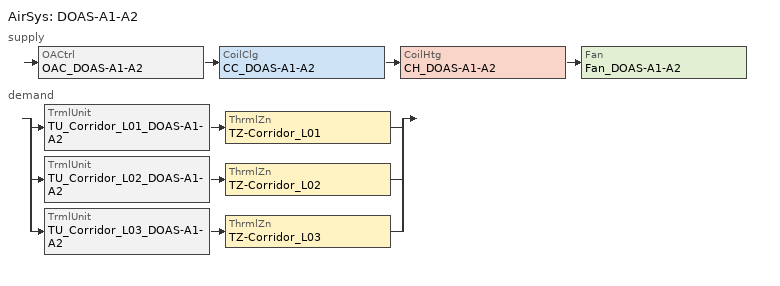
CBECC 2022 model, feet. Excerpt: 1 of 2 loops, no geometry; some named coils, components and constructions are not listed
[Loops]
AirSys 'DOAS-A1-A2'
 supply: OACtrl 'OAC_DOAS-A1-A2' > CoilClg 'CC_DOAS-A1-A2' > CoilHtg 'CH_DOAS-A1-A2' > Fan 'Fan_DOAS-A1-A2'
 demand: split
  | TrmlUnit 'TU_Corridor_L01_DOAS-A1-A2' > ThrmlZn 'TZ-Corridor_L01'
  | TrmlUnit 'TU_Corridor_L02_DOAS-A1-A2' > ThrmlZn 'TZ-Corridor_L02'
  | TrmlUnit 'TU_Corridor_L03_DOAS-A1-A2' > ThrmlZn 'TZ-Corridor_L03'
[ResIntFlr] IsPartySurface=1
Name | Area | FloorZ | Construction | Outside
IntFloor : Parking lot_L02 10-2 | 305.7 | 24 | Interior Floor Cons | Pet Spa_L01
IntFloor : Pool_L02 | 500.142 | 24 | Interior Concrete Floor | Package_L01
IntFloor : Pool_L02 2 | 1252.69 | 24 | Interior Concrete Floor | Parking Lot_L01
IntFloor : Pool_L02 3 | 4.56413 | 24 | Interior Concrete Floor | Parking Lot_L01
IntFloor : Pool Equipment_L02 | 502.095 | 24 | Interior Concrete Floor | Package_L01
IntFloor : Pool Equipment_L02 2 | 66.4953 | 24 | Interior Concrete Floor | Parking Lot_L01
IntFloor : Stair 1_L02 | 318.173 | 24 | Interior Floor Cons | Stair 1_L01
IntFloor : Stair 2_L02 | 247.816 | 24 | Interior Floor Cons | Stair 2_L01
IntFloor : Stair 3_L02 | 238.128 | 24 | Interior Floor Cons | Stair 3_L01
IntFloor : Stair 4_L02 | 273.328 | 24 | Interior Floor Cons | Stair 4_L01
IntFloor : Storage_L02 | 125.684 | 24 | Interior Concrete Floor | Janitor_L01
IntFloor : Storage_L02 2 | 0.060239 | 24 | Interior Concrete Floor | Parking Lot_L01
IntFloor : Storage_L02 3 | 94.5657 | 24 | Interior Concrete Floor | Parking Lot_L01
IntFloor : Tenant Storage 1_L02 | 34.9235 | 24 | Interior Concrete Floor | Bike 1_L01
IntFloor : Tenant Storage 1_L02 2 | 20.1351 | 24 | Interior Concrete Floor | Leasing Office_L01
IntFloor : Tenant Storage 1_L02 3 | 430.379 | 24 | Interior Concrete Floor | Parking Lot_L01
IntFloor : Tenant Storage 2_L02 | 281.407 | 24 | Interior Concrete Floor | Parking Lot_L01
IntFloor : Tenant Storage 3_L02 | 104.499 | 24 | Interior Concrete Floor | Corridor_L01
IntFloor : Tenant Storage 3_L02 2 | 196.78 | 24 | Interior Concrete Floor | Passageway 1_L01
IntFloor : Tenant Storage 3_L02 3 | 157.176 | 24 | Interior Concrete Floor | Solar Tank_L01
IntFloor : Tenant Storage 3_L02 4 | 208.462 | 24 | Interior Concrete Floor | Storage_L01
IntFloor : Tenant Storage 3_L02 5 | 93.0463 | 24 | Interior Concrete Floor | Trash Closet_L01
IntFloor : Tenant Storage 3_L02 6 | 81.4519 | 24 | Interior Concrete Floor | Trash Vestibule 3_L01
IntFloor : Tenant Storage 3_L02 7 | 295.186 | 24 | Interior Concrete Floor | Parking Lot_L01
IntFloor : Tenant Storage 4_L02 | 263.144 | 24 | Interior Concrete Floor | Parking Lot_L01
IntFloor : Tenant Storage 5_L02 | 0.178432 | 24 | Interior Floor Cons | Corridor_L01
IntFloor : Tenant Storage 5_L02 2 | 133.283 | 24 | Interior Concrete Floor | Bike 2_L01
IntFloor : Tenant Storage 5_L02 3 | 40.4463 | 24 | Interior Concrete Floor | Elevator Lobby 1&2_L01
IntFloor : Tenant Storage 5_L02 4 | 97.793 | 24 | Interior Concrete Floor | Parking Lot_L01
IntFloor : Tenant Storage 5_L02 5 | 61.8432 | 24 | Interior Concrete Floor | Parking Lot_L01
IntFloor : Trash Vestibule 1_L02 | 52.3799 | 24 | Interior Concrete Floor | Mpoe_L01
IntFloor : Trash Vestibule 1_L02 2 | 1.98179 | 24 | Interior Concrete Floor | Restroom_L01
IntFloor : Trash Vestibule 1_L02 3 | 10.6473 | 24 | Interior Concrete Floor | Leasing Office_L01
IntFloor : Trash Vestibule 1_L02 4 | 141.658 | 24 | Interior Concrete Floor | Parking Lot_L01
IntFloor : Trash Vestibule 1_L02 5 | 3.25716 | 24 | Interior Concrete Floor | Parking Lot_L01
IntFloor : Trash Vestibule 1_L02 6 | 0.073091 | 24 | Interior Concrete Floor | Parking Lot_L01
IntFloor : Trash Vestibule 2_L02 | 137.051 | 24 | Interior Floor Cons | Trash Vestibule 2_L01
IntFloor : Maintenace_L02 | 134.098 | 24 | Interior Floor Cons | Parking Lot_L01
IntFloor : Maintenace_L02 2 | 310.145 | 24 | Interior Floor Cons | Parking Lot_L01
IntFloor : A1.0_L03 | 788.997 | 36 | Interior Floor Cons | Parking lot_L02
IntFloor : A1.0_L03 2 | 341.947 | 36 | Interior Floor Cons | Parking lot_L02
IntFloor : A1.0_L03 3 | 184.076 | 36 | Interior Floor Cons | Tenant Storage 1_L02
IntFloor : A1.0_L03 4 | 251.293 | 36 | Interior Floor Cons | Tenant Storage 4_L02
IntFloor : A1.0_L03 5 | 455.892 | 36 | Interior Floor Cons | A18.0 MTL_L02
IntFloor : A1.0_L03 6 | 246.179 | 36 | Interior Floor Cons | Parking lot_L02
IntFloor : A1.0_L03 7 | 80.6133 | 36 | Interior Floor Cons | Tenant Storage 3_L02
IntFloor : A1.0_L03 8 | 763 | 36 | Interior Floor Cons | A1.0 MTL_L02
IntFloor : A1.0_L03 9 | 800.271 | 36 | Interior Floor Cons | A1.1 MTL_L02
IntFloor : A1.1_L03 | 790.368 | 36 | Interior Floor Cons | A1.0 MTL_L02
IntFloor : A1.1_L03 2 | 2.90861 | 36 | Interior Floor Cons | S1.0 MTL_L02
IntFloor : A1.2_L03 | 833.161 | 36 | Interior Floor Cons | Parking lot_L02
IntFloor : A1.2_L03 2 | 612.431 | 36 | Interior Floor Cons | Parking lot_L02
IntFloor : A1.2_L03 3 | 183.927 | 36 | Interior Floor Cons | Tenant Storage 1_L02
IntFloor : A1.2_L03 4 | 792.45 | 36 | Interior Floor Cons | A1.2 MTL_L02
IntFloor : A1.3_L03 | 797.797 | 36 | Interior Floor Cons | Parking lot_L02
IntFloor : A2.0_L03 | 858.175 | 36 | Interior Floor Cons | A2.0 MTL_L02
IntFloor : A2.0_L03 2 | 273.038 | 36 | Interior Floor Cons | Parking lot_L02
IntFloor : A2.0_L03 3 | 533.496 | 36 | Interior Floor Cons | Parking lot_L02
IntFloor : A2.1_L03 | 871.117 | 36 | Interior Floor Cons | A2.0 MTL_L02
IntFloor : A2.2_L03 | 3.1876 | 36 | Interior Floor Cons | A1.0 MTL_L02
IntFloor : A2.2_L03 2 | 862.123 | 36 | Interior Floor Cons | A2.0 MTL_L02
IntFloor : A3.0_L03 | 672.655 | 36 | Interior Floor Cons | A3.0 MTL_L02
IntFloor : A3.0_L03 2 | 477.342 | 36 | Interior Floor Cons | Maintenace_L02
IntFloor : A3.0_L03 3 | 221.839 | 36 | Interior Floor Cons | Parking lot_L02
IntFloor : A3.0_L03 4 | 688.946 | 36 | Interior Floor Cons | Parking lot_L02
IntFloor : A3.0_L03 5 | 273.895 | 36 | Interior Floor Cons | Parking lot_L02
IntFloor : A3.0_L03 6 | 397.9 | 36 | Interior Floor Cons | Parking lot_L02
IntFloor : A3.0_L03 7 | 274.332 | 36 | Interior Floor Cons | Parking lot_L02
IntFloor : A3.0_L03 8 | 403.337 | 36 | Interior Floor Cons | Parking lot_L02
IntFloor : A3.1_L03 | 725.441 | 36 | Interior Floor Cons | Parking lot_L02
IntFloor : A3.2_L03 | 11.5223 | 36 | Interior Floor Cons | IDF/ELEC_L02
IntFloor : A3.2_L03 2 | 814.573 | 36 | Interior Floor Cons | Parking lot_L02
IntFloor : A3.3_L03 | 562.464 | 36 | Interior Floor Cons | Parking lot_L02
IntFloor : A3.3_L03 2 | 111.858 | 36 | Interior Floor Cons | Tenant Storage 1_L02
IntFloor : A3.3_L03 3 | 673.606 | 36 | Interior Floor Cons | Parking lot_L02
IntFloor : A3.3_L03 4 | 0.159241 | 36 | Interior Floor Cons | IDF 3_L02
IntFloor : A3.3_L03 5 | 685.892 | 36 | Interior Floor Cons | Parking lot_L02
IntFloor : A3.3_L03 6 | 673.826 | 36 | Interior Floor Cons | A3.0 MTL_L02
IntFloor : A3.3_L03 7 | 469.401 | 36 | Interior Floor Cons | Parking lot_L02
IntFloor : A3.3_L03 8 | 207.387 | 36 | Interior Floor Cons | Parking lot_L02
IntFloor : A3.3_L03 9 | 18.5169 | 36 | Interior Floor Cons | IDF 1_L02
IntFloor : A3.3_L03 10 | 438.535 | 36 | Interior Floor Cons | Parking lot_L02
IntFloor : A3.3_L03 11 | 220.31 | 36 | Interior Floor Cons | Storage_L02
IntFloor : A4.0_L03 | 6.05728 | 36 | Interior Floor Cons | Lobby Stair 3_L02
IntFloor : A4.0_L03 2 | 784.462 | 36 | Interior Floor Cons | Parking lot_L02
IntFloor : A5.0_L03 | 0.015564 | 36 | Interior Floor Cons | Lobby Stair 3_L02
IntFloor : A5.0_L03 2 | 896.214 | 36 | Interior Floor Cons | Parking lot_L02
IntFloor : A5.0_L03 3 | 12.7755 | 36 | Interior Floor Cons | Stair 3_L02
IntFloor : B1.1_L03 | 1186.38 | 36 | Interior Floor Cons | Parking lot_L02
IntFloor : B1.1_L03 2 | 1207.38 | 36 | Interior Floor Cons | Parking lot_L02
IntFloor : B1.1_L03 3 | 1297.94 | 36 | Interior Floor Cons | B1.1 MTL_L02
IntFloor : B1.1_L03 4 | 1182.78 | 36 | Interior Floor Cons | Parking lot_L02
IntFloor : B1.1_L03 5 | 1300.45 | 36 | Interior Floor Cons | B1.1 MTL_L02
IntFloor : B1.2_L03 | 1194.85 | 36 | Interior Floor Cons | Parking lot_L02
IntFloor : B2.2_L03 | 1161.8 | 36 | Interior Floor Cons | Parking lot_L02
IntFloor : B2.2_L03 2 | 1167.5 | 36 | Interior Floor Cons | Parking lot_L02
IntFloor : B2.2_L03 3 | 909.299 | 36 | Interior Floor Cons | Parking lot_L02
IntFloor : B2.2_L03 4 | 254.888 | 36 | Interior Floor Cons | Parking lot_L02
IntFloor : B2.3_L03 | 5.1478 | 36 | Interior Floor Cons | A2.0 MTL_L02
IntFloor : B2.3_L03 2 | 1215.66 | 36 | Interior Floor Cons | B2.0 MTL_L02
IntFloor : B2.3_L03 3 | 1211.21 | 36 | Interior Floor Cons | Parking lot_L02
IntFloor : B3.0_L03 | 1194.65 | 36 | Interior Floor Cons | B3.0 MTL_L02
IntFloor : B3.0_L03 2 | 1178.11 | 36 | Interior Floor Cons | B3.0 MTL_L02
IntFloor : B4.0_L03 | 1277.64 | 36 | Interior Floor Cons | B4.0 MTL_L02
IntFloor : B5.0_L03 | 1049.03 | 36 | Interior Floor Cons | Parking lot_L02
IntFloor : B7.0_L03 | 1176.5 | 36 | Interior Floor Cons | B7.0 MTL_L02
IntFloor : S1.0_L03 | 579.579 | 36 | Interior Floor Cons | Parking lot_L02
IntFloor : S1.0_L03 2 | 577.491 | 36 | Interior Floor Cons | S1.0 MTL_L02
IntFloor : S1.0_L03 3 | 560.334 | 36 | Interior Floor Cons | Parking lot_L02
IntFloor : S1.0_L03 4 | 583.607 | 36 | Interior Floor Cons | Parking lot_L02
IntFloor : S1.0_L03 5 | 589.545 | 36 | Interior Floor Cons | S1.0 MTL_L02
IntFloor : S1.1_L03 | 547.743 | 36 | Interior Floor Cons | S1.1 MTL_L02
IntFloor : S1.2_L03 | 571.092 | 36 | Interior Floor Cons | S1.0 MTL_L02
IntFloor : S1.3_L03 | 609.53 | 36 | Interior Floor Cons | S1.0 MTL_L02
IntFloor : S1.3_L03 2 | 145.55 | 36 | Interior Floor Cons | Parking lot_L02
IntFloor : S1.3_L03 3 | 435.912 | 36 | Interior Floor Cons | Parking lot_L02
IntFloor : S1.4_L03 | 154.658 | 36 | Interior Floor Cons | Parking lot_L02
IntFloor : S1.4_L03 2 | 462.54 | 36 | Interior Floor Cons | Parking lot_L02
IntFloor : S1.4_L03 3 | 470.88 | 36 | Interior Floor Cons | Parking lot_L02
IntFloor : S1.4_L03 4 | 115.015 | 36 | Interior Floor Cons | Parking lot_L02
IntFloor : S1.4_L03 5 | 567.929 | 36 | Interior Floor Cons | Parking lot_L02
IntFloor : S2.0_L03 | 661.042 | 36 | Interior Floor Cons | A2.0 MTL_L02
IntFloor : Clubroom_L03 | 66.2357 | 36 | Interior Floor Cons | A1.0 MTL_L02
IntFloor : Clubroom_L03 2 | 44.9429 | 36 | Interior Floor Cons | A2.0 MTL_L02
IntFloor : Clubroom_L03 3 | 246.391 | 36 | Interior Floor Cons | Corridor_L02
IntFloor : Clubroom_L03 4 | 299.658 | 36 | Interior Floor Cons | Elevator Lobby 3_L02
IntFloor : Clubroom_L03 5 | 1432.98 | 36 | Interior Floor Cons | Parking lot_L02
IntFloor : Clubroom_L03 6 | 59.991 | 36 | Interior Floor Cons | Stair 2_L02
IntFloor : Elevator 1&2_L03 | 165.27 | 36 | Interior Floor Cons | Elevator 1&2_L02
IntFloor : Elevator 3_L03 | 89.8213 | 36 | Interior Floor Cons | Elevator 3_L02
IntFloor : Elevator 4_L03 | 85.0941 | 36 | Interior Floor Cons | Elevator 4_L02
IntFloor : Fitness_L03 | 1971.92 | 36 | Interior Floor Cons | Parking lot_L02
IntFloor : Lobby 1&2_L03 | 258.232 | 36 | Interior Floor Cons | Lobby 1&2_L02
IntFloor : Men Restroom_L03 | 24.8198 | 36 | Interior Floor Cons | Corridor_L02
IntFloor : Men Restroom_L03 2 | 97.8606 | 36 | Interior Floor Cons | Parking lot_L02
IntFloor : Men Restroom_L03 3 | 229.208 | 36 | Interior Floor Cons | Parking lot_L02
IntFloor : Men Restroom_L03 4 | 75.5366 | 36 | Interior Floor Cons | Trash Vestibule 1_L02
IntFloor : Meter Room 1_L03 | 24.8194 | 36 | Interior Floor Cons | IDF/ELEC_L02
IntFloor : Meter Room 1_L03 2 | 121.149 | 36 | Interior Floor Cons | Parking lot_L02
[ResOtherZn] IAQOption=Individual IAQ Fans
Name | Type | SpcFunc | VentSpcFunc | ozDHWSys | Area | CeilingHeight | FloorHeight | Bottom | IAQFanRef | ozHVACSystem | IAQFanCnt
Pool_L02 | Unconditioned | Unoccupied-Include in Gross Floor Area | NA | SHW System | 1757.4 | 12 | 12 | 24
Pool Equipment_L02 | Unconditioned | Electrical, Mechanical, Telephone Rooms | General - Unoccupied | SHW System | 568.59 | 12 | 12 | 24
Stair 1_L02 | Unconditioned | Stairwell | General - Unoccupied | SHW System | 318.173 | 12 | 12 | 24
Stair 2_L02 | Unconditioned | Stairwell | General - Unoccupied | SHW System | 247.816 | 12 | 12 | 24
Stair 3_L02 | Unconditioned | Stairwell | General - Unoccupied | SHW System | 238.128 | 12 | 12 | 24
Stair 4_L02 | Unconditioned | Stairwell | General - Unoccupied | SHW System | 273.328 | 12 | 12 | 24
Storage_L02 | Unconditioned | Storage | General - Unoccupied | SHW System | 220.31 | 12 | 12 | 24
Tenant Storage 1_L02 | Unconditioned | Storage | General - Unoccupied | SHW System | 485.437 | 12 | 12 | 24
Tenant Storage 2_L02 | Unconditioned | Storage | General - Unoccupied | SHW System | 281.407 | 12 | 12 | 24
Tenant Storage 3_L02 | Unconditioned | Storage | General - Unoccupied | SHW System | 1136.6 | 12 | 12 | 24
Tenant Storage 4_L02 | Unconditioned | Storage | General - Unoccupied | SHW System | 263.144 | 12 | 12 | 24
Tenant Storage 5_L02 | Unconditioned | Storage | General - Unoccupied | SHW System | 333.544 | 12 | 12 | 24
Trash Vestibule 1_L02 | Unconditioned | Unoccupied-Include in Gross Floor Area | NA | SHW System | 209.997 | 12 | 12 | 24 | ( TRE-A-1_75 CFM_Trash, TRS-A-1_75 CFM_Trash )
Trash Vestibule 2_L02 | Unconditioned | Unoccupied-Include in Gross Floor Area | NA | SHW System | 137.051 | 12 | 12 | 24 | ( TRE-A-2_100 CFM_Trash, TRS-A-2_100 CFM_Trash )
Maintenace_L02 |  | Electrical, Mechanical, Telephone Rooms | Misc - All others | ResidentialDHWSystem 1 | 444.243 | 12 | 12 | 24 | ( SF-2-1A_50 CFM_Maintenance, EF-2-1A_150 CFM_Maintenance )
Clubroom_L03 |  | Conference, Multipurpose and Meeting Area | Misc - All others | SHW System | 2150.2 | 21.5833 | 21.5833 | 36 | ( EF-3-3A_1000 CFM_Clubroom, SF-3-3A_1000 CFM_Clubroom ) | FCU-L3-7A-8A-9A_Clubroom_L03
Elevator 1&2_L03 | Unconditioned | Unoccupied-Include in Gross Floor Area | NA | SHW System | 165.27 | 11 | 11 | 36
Elevator 3_L03 | Unconditioned | Unoccupied-Include in Gross Floor Area | NA | SHW System | 89.8213 | 11 | 11 | 36
Elevator 4_L03 | Unconditioned | Unoccupied-Include in Gross Floor Area | NA | SHW System | 85.0941 | 11 | 11 | 36
Fitness_L03 |  | Exercise/Fitness Center and Gymnasium Areas | Sports/Entertainment - Gym, sports arena (play area) | SHW System | 1971.92 | 21.5833 | 21.5833 | 36 | ( EF-3-1A_650 CFM_Fitness, SF-3-1A_650 CFM_Fitness ) | FCU-L3-1A-2A-3A-4A_Fitness_L03
Lobby 1&2_L03 | Unconditioned | Lobby, Main Entry | Residential - Common corridors | SHW System | 258.232 | 11 | 11 | 36
Men Restroom_L03 | Unconditioned | Restrooms | Exhaust - Toilets, public | SHW System | 427.425 | 11 | 11 | 36 | EF-3-4A_300 CFM_Men Restroom |  | 2
Meter Room 1_L03 | Unconditioned | Electrical, Mechanical, Telephone Rooms | General - Unoccupied | SHW System | 170.037 | 11 | 11 | 36 |  | CU-L3-1_IDF 1_L03
[ResCathedralCeiling] RoofRise=0; RoofSolReflect=0.65
Name | Area | Orientation | Construction
Roof (Front 1) : Pool_L02 | 1757.4 | Back | Concrete Roof_2x8 R25
Roof (Front 1) : Pool Equipment_L02 | 568.59 | Back | Concrete Roof_2x8 R25
Roof (Front 1) : Stair 1_L02 | 104.482 | Back | Concrete Roof_2x8 R25
Roof (Front 1) : Tenant Storage 2_L02 | 281.407 | Back | Concrete Roof_2x8 R25
Roof (Front 1) : Tenant Storage 3_L02 | 1004.8 | Front | Roof Cons
Roof (Front 1) : B1.1_L03 | 34.3259 | Front | Roof Cons
Roof (Front 2) : B1.1_L03 | 34.9792 | Front | Roof Cons
Roof (Front 3) : B1.1_L03 | 35.2324 | Front | Roof Cons
Roof (Front 1) : S1.4_L03 | 29.6991 | Front | Roof Cons
Roof (Front 2) : S1.4_L03 | 15.6244 | Front | Roof Cons
Roof (Front 1) : Clubroom_L03 | 141.18 | Front | Roof Cons
Roof (Front 1) : Fitness_L03 | 63.3989 | Front | Roof Cons
[ResIntWall] Construction=Interior Wall Cons; IsPartySurface=1
Name | Area | Outside
IntWall : Pool_L02 | 341.817 | Pool Equipment_L02
IntWall : Pool_L02 2 | 217.511 | Tenant Storage 2_L02
IntWall : Stair 3_L02 | 44.5911 | Trash Vestibule 2_L02
IntWall : Stair 3_L02 2 | 168.152 | Trash Vestibule 2_L02
IntWall : Tenant Storage 1_L02 | 202.197 | Tenant Storage 4_L02
IntWall : A1.0_L03 | 303.471 | B2.2_L03
IntWall : A1.0_L03 2 | 303.471 | B2.3_L03
IntWall : A1.0_L03 3 | 278.872 | Corridor_L03
IntWall : A1.0_L03 4 | 300.14 | A1.2_L03
IntWall : A1.0_L03 5; IntWall : A1.0_L03 9 | 275.559 | Corridor_L03
IntWall : A1.0_L03 6 | 375.108 | Corridor_L03
IntWall : A1.0_L03 7 | 302.229 | A1.3_L03
IntWall : A1.0_L03 8 | 377.685 | Corridor_L03
IntWall : A1.0_L03 10 | 302.084 | B7.0_L03
IntWall : A1.0_L03 11 | 273.715 | Corridor_L03
IntWall : A1.0_L03 12 | 372.88 | S1.0_L03
IntWall : A1.0_L03 13 | 301.461 | A1.2_L03
IntWall : A1.0_L03 14 | 334.338 | B4.0_L03
IntWall : A1.0_L03 15 | 37.5292 | Corridor_L03
IntWall : A1.0_L03 16 | 283.907 | Corridor_L03
IntWall : A1.1_L03 | 327.418 | A2.2_L03
IntWall : A1.1_L03 2 | 278.341 | Corridor_L03
IntWall : A1.1_L03 3 | 402.118 | S1.2_L03
IntWall : A1.2_L03 | 276.916 | A3.3_L03
IntWall : A1.2_L03 2 | 395.473 | B5.0_L03
IntWall : A1.2_L03 3 | 43.5728 | Corridor_L03
IntWall : A1.2_L03 4 | 242.386 | Corridor_L03
IntWall : A1.2_L03 5 | 272.665 | A3.3_L03
IntWall : A1.2_L03 6; IntWall : A1.2_L03 8 | 275.336 | Corridor_L03
IntWall : A1.2_L03 7 | 272.495 | A3.3_L03
IntWall : A1.3_L03 | 275.718 | A3.0_L03
IntWall : A1.3_L03 2 | 53.957 | Corridor_L03
IntWall : A1.3_L03 3 | 219.949 | Corridor_L03
IntWall : A2.0_L03; IntWall : A2.0_L03 2 | 377.8 | B1.1_L03
IntWall : A2.0_L03 3 | 274.852 | Corridor_L03
IntWall : A2.0_L03 4; IntWall : A5.0_L03 | 377.284 | B1.1_L03
IntWall : A2.0_L03 5 | 348.553 | Corridor_L03
IntWall : A2.0_L03 6 | 279.988 | Corridor_L03
IntWall : A2.1_L03 | 378.865 | B2.3_L03
IntWall : A2.1_L03 2 | 375.777 | B3.0_L03
IntWall : A2.1_L03 3 | 281.189 | Corridor_L03
IntWall : A2.2_L03 | 324.746 | B2.3_L03
IntWall : A2.2_L03 2 | 276.664 | Corridor_L03
IntWall : A3.0_L03 | 217.623 | A3.3_L03
IntWall : A3.0_L03 2 | 219.444 | Corridor_L03
IntWall : A3.0_L03 3 | 346.789 | Corridor_L03
IntWall : A3.0_L03 4 | 53.4049 | Lobby 1&2_L03
IntWall : A3.0_L03 5 | 124.165 | Storage 1_L03
IntWall : A3.0_L03 6 | 281.146 | B2.2_L03
IntWall : A3.0_L03 7 | 357.536 | Corridor_L03
IntWall : A3.0_L03 8 | 30.1453 | Corridor_L03
IntWall : A3.0_L03 9 | 89.8622 | Elevator 4_L03
IntWall : A3.0_L03 10 | 358.958 | Corridor_L03
IntWall : A3.0_L03 11 | 114.58 | Elevator 4_L03
IntWall : A3.0_L03 12 | 219.963 | A3.2_L03
IntWall : A3.0_L03 13 | 349.156 | Corridor_L03
IntWall : A3.0_L03 14 | 119.43 | Meter Room 1_L03
IntWall : A3.0_L03 15 | 274.358 | S1.4_L03
IntWall : A3.0_L03 16 | 223.612 | A3.3_L03
IntWall : A3.0_L03 17 | 350.206 | Corridor_L03
IntWall : A3.0_L03 18 | 119.297 | Meter Room 2_L03
IntWall : A3.0_L03 19 | 274.657 | S1.3_L03
IntWall : A3.1_L03 | 218.16 | A3.3_L03
IntWall : A3.1_L03 2 | 349.283 | Corridor_L03
IntWall : A3.1_L03 3 | 290.27 | S1.0_L03
IntWall : A3.1_L03 4 | 137.596 | Storage 2_L03
IntWall : A3.2_L03 | 351.549 | Corridor_L03
IntWall : A3.2_L03 2 | 172.272 | Meter Room 1_L03
IntWall : A3.2_L03 3 | 324.37 | S1.0_L03
IntWall : A3.3_L03; IntWall : A3.3_L03 11 | 57.3314 | Corridor_L03
IntWall : A3.3_L03 2; IntWall : A3.3_L03 12 | 292.944 | Corridor_L03
IntWall : A3.3_L03 3 | 121.173 | Corridor_L03
IntWall : A3.3_L03 4 | 291.044 | Corridor_L03
IntWall : A3.3_L03 5 | 59.0375 | Corridor_L03
IntWall : A3.3_L03 6 | 219.377 | Corridor_L03
IntWall : A3.3_L03 7 | 120.718 | Storage 2_L03
IntWall : A3.3_L03 8 | 317.506 | Corridor_L03
IntWall : A3.3_L03 9 | 32.9964 | Corridor_L03
IntWall : A3.3_L03 10 | 124.118 | Meter Room 2_L03
IntWall : A3.3_L03 13 | 121.004 | Storage 1_L03
IntWall : A3.3_L03 14 | 33.0469 | Corridor_L03
IntWall : A3.3_L03 15 | 215.305 | Corridor_L03
IntWall : A3.3_L03 16 | 124.165 | Corridor_L03
IntWall : A3.3_L03 17 | 315.575 | Corridor_L03
IntWall : A3.3_L03 18 | 273.136 | B2.2_L03
IntWall : A3.3_L03 19 | 61.1174 | Corridor_L03
IntWall : A3.3_L03 20 | 134.479 | Corridor_L03
IntWall : A3.3_L03 21 | 287.36 | Corridor_L03
IntWall : A3.3_L03 22 | 125.317 | Meter Room 3_L03
IntWall : A4.0_L03 | 275.094 | B2.2_L03
IntWall : A4.0_L03 2 | 192.442 | Corridor_L03
IntWall : A4.0_L03 3 | 259.057 | Corridor_L03
IntWall : A4.0_L03 4 | 144.585 | Corridor_L03
IntWall : A4.0_L03 5 | 127.828 | Corridor_L03
IntWall : A5.0_L03 2 | 320.231 | Corridor_L03
IntWall : A5.0_L03 3 | 149.77 | Stair 3_L03
IntWall : B1.1_L03 | 411.85 | Corridor_L03
IntWall : B1.1_L03 2 | 342.241 | B1.2_L03
IntWall : B1.1_L03 3 | 419.14 | Corridor_L03
IntWall : B1.1_L03 4 | 415.698 | Corridor_L03
IntWall : B1.1_L03 5; IntWall : B4.0_L03 3 | 359.023 | S1.1_L03
IntWall : B1.1_L03 6 | 377.284 | B1.2_L03
IntWall : B1.1_L03 7 | 410.602 | Corridor_L03
IntWall : B1.1_L03 8; IntWall : B3.0_L03 2 | 53.9534 | Corridor_L03
IntWall : B1.1_L03 9 | 416.502 | Corridor_L03
IntWall : B1.1_L03 10; IntWall : B3.0_L03 3 | 297.895 | Stair 4_L03
IntWall : B1.2_L03 | 417.029 | Corridor_L03
IntWall : B2.2_L03 | 412.522 | Corridor_L03
IntWall : B2.2_L03 2 | 419.711 | Corridor_L03
IntWall : B2.2_L03 3 | 300.45 | S1.0_L03
IntWall : B2.2_L03 4 | 410.8 | Corridor_L03
IntWall : B2.2_L03 5 | 307.069 | S1.4_L03
IntWall : B2.3_L03 | 412.202 | Corridor_L03
IntWall : B2.3_L03 2 | 33.6677 | Corridor_L03
IntWall : B2.3_L03 3 | 381.705 | Corridor_L03
IntWall : B2.3_L03 4 | 376.884 | S1.0_L03
IntWall : B3.0_L03 | 382.618 | Corridor_L03
IntWall : B3.0_L03 4 | 196.59 | Corridor_L03
IntWall : B3.0_L03 5 | 75.9343 | Stair 3_L03
IntWall : B3.0_L03 6 | 107.06 | Trash Vestibule 2_L03
IntWall : B4.0_L03 | 36.6703 | Corridor_L03
IntWall : B4.0_L03 2 | 73.6942 | Corridor_L03
IntWall : B5.0_L03 | 293.522 | Corridor_L03
IntWall : B5.0_L03 2 | 306.819 | S1.4_L03
IntWall : B7.0_L03 | 77.1404 | Corridor_L03
IntWall : B7.0_L03 2 | 50.0667 | Corridor_L03
IntWall : B7.0_L03 3 | 56.2854 | Corridor_L03
IntWall : B7.0_L03 4 | 347.705 | S1.0_L03
IntWall : S1.0_L03 | 186.076 | Corridor_L03
IntWall : S1.0_L03 2 | 186.987 | Corridor_L03
IntWall : S1.0_L03 3 | 252.818 | Stair 1_L03
IntWall : S1.0_L03 4 | 180.878 | Corridor_L03
IntWall : S1.0_L03 5 | 185.568 | Corridor_L03
IntWall : S1.0_L03 6 | 186.524 | Corridor_L03
IntWall : S1.0_L03 7 | 382.445 | S1.3_L03
IntWall : S1.1_L03 | 184.604 | Corridor_L03
IntWall : S1.2_L03 | 185.953 | Corridor_L03
IntWall : S1.2_L03 2 | 375.447 | S2.0_L03
IntWall : S1.3_L03 | 44.9997 | Corridor_L03
IntWall : S1.3_L03 2 | 3.09646 | Corridor_L03
IntWall : S1.3_L03 3 | 147.847 | Corridor_L03
IntWall : S1.3_L03 4 | 219.444 | Elevator 1&2_L03
IntWall : S1.3_L03 5 | 159.904 | Lobby 1&2_L03
IntWall : S1.3_L03 6 | 310.147 | Corridor_L03
IntWall : S1.3_L03 7 | 50.1857 | Corridor_L03
IntWall : S1.3_L03 8 | 135.62 | Corridor_L03
IntWall : S1.4_L03 | 197.156 | Corridor_L03
IntWall : S1.4_L03 2 | 310.281 | Corridor_L03
IntWall : S1.4_L03 3 | 218.401 | Corridor_L03
IntWall : S1.4_L03 4 | 185.369 | Corridor_L03
IntWall : S1.4_L03 5 | 225.694 | Corridor_L03
IntWall : S1.4_L03 6 | 185.935 | Corridor_L03
IntWall : S2.0_L03 | 170.524 | Corridor_L03
IntWall : S2.0_L03 2 | 94.7509 | Corridor_L03
IntWall : S2.0_L03 3 | 203.077 | Corridor_L03
IntWall : S2.0_L03 4 | 170.458 | Corridor_L03
IntWall : Clubroom_L03 | 647.912 | Corridor_L03
IntWall : Clubroom_L03 2 | 94.9827 | Corridor_L03
IntWall : Clubroom_L03 3 | 243.42 | Corridor_L03
IntWall : Clubroom_L03 4 | 45.635 | Corridor_L03
IntWall : Clubroom_L03 5 | 122.15 | Elevator 3_L03
IntWall : Clubroom_L03 6 | 101.556 | Stair 2_L03
IntWall : Clubroom_L03 7 | 234.199 | Corridor_L04
IntWall : Clubroom_L03 8 | 43.9064 | Corridor_L04
IntWall : Clubroom_L03 9 | 623.37 | Corridor_L04
IntWall : Clubroom_L03 10 | 91.3849 | Corridor_L04
IntWall : Clubroom_L03 11 | 117.523 | Elevator 3_L04
IntWall : Elevator 1&2_L03 | 91.1289 | Lobby 1&2_L03
IntWall : Elevator 3_L03 | 88.31 | Stair 2_L03
IntWall : Fitness_L03 | 139.142 | Shower 1_L03
IntWall : Fitness_L03 2 | 133.18 | Shower 2_L03
IntWall : Fitness_L03 3 | 262.007 | A3.3_L04
IntWall : Fitness_L03 4 | 218.257 | Corridor_L04
IntWall : Fitness_L03 5 | 483.136 | Corridor_L04
IntWall : Fitness_L03 6 | 229.882 | Corridor_L04
IntWall : Men Restroom_L03 | 119.297 | Trash Vestibule 1_L03
IntWall : Men Restroom_L03 2 | 223.612 | Women Restroom_L03
[IntLtgSys] AllowType=GeneralAllowance
Name | LumRef | LumCnt
Lighting_Pool Equipment_L02 | FB1 | 6
Lighting_Stair 1_L02; Lighting_Stair 2_L02; Lighting_Stair 3_L02; Lighting_Stair 4_L02 | FS1 | 2
Lighting_Storage_L02 | FB1 | 2
Lighting_Tenant Storage 3_L02 | ( FG1, FG1E ) | ( 2, 2 )
Lighting_Trash Vestibule 1_L02; Lighting_Trash Vestibule 2_L02 | FB1 | 1
Lighting_Maintenace_L02 | FB1 | 3
Lighting_Clubroom_L03 | ( A9A, A9C ) | ( 15, 19 )
Lighting_Fitness_L03 | ( A3A, A7, LDP5 ) | ( 21, 5, 3 )
Lighting_Men Restroom 3_L03 | R1 | 9
[ResExtWall]
Name | Orientation | Area | Construction
ExtWall (Left 1) : Stair 1_L02 | Left | 115.941 | R-21 Metal Frame
ExtWall (Back 1) : Stair 2_L02 | Back | 111.877 | R-21 Metal Frame
ExtWall (Front 1) : Stair 3_L02 | Front | 35.728 | R-21 Metal Frame
ExtWall (Back 1) : Stair 3_L02 | Back | 35.8366 | R-21 Metal Frame
ExtWall (Right 1) : Stair 3_L02 | Right | 256.29 | R-21 Metal Frame
ExtWall (Front 1) : Stair 4_L02 | Front | 121.114 | R-21 Metal Frame
ExtWall (Front 1) : A1.0_L03; ExtWall (Front 1) : B2.2_L03 | Front | 73.4127 | Ext Wall Cons
ExtWall (Front 2) : A1.0_L03 | Front | 75.0736 | Ext Wall Cons
ExtWall (Left 1) : A1.0_L03 | Left | 131.228 | Ext Wall Cons
ExtWall (Left 2) : A1.0_L03 | Left | 147.645 | Ext Wall Cons
ExtWall (Left 3) : A1.0_L03 | Left | 151.384 | Ext Wall Cons
ExtWall (Left 4) : A1.0_L03; ExtWall (Left 7) : A1.0_L03 | Left | 124.176 | Ext Wall Cons
ExtWall (Left 5) : A1.0_L03 | Left | 118.567 | Ext Wall Cons
ExtWall (Left 6) : A1.0_L03 | Left | 149.651 | Ext Wall Cons
ExtWall (Left 8) : A1.0_L03 | Left | 159.731 | Ext Wall Cons
ExtWall (Back 1) : A1.0_L03; ExtWall (Back 3) : B2.3_L03 | Back | 73.4127 | Ext Wall Cons
ExtWall (Back 2) : A1.0_L03 | Back | 74.9682 | Ext Wall Cons
ExtWall (Back 3) : A1.0_L03 | Back | 75.4554 | Ext Wall Cons
ExtWall (Back 4) : A1.0_L03 | Back | 70.4065 | Ext Wall Cons
ExtWall (Right 1) : A1.0_L03 | Right | 151.384 | Ext Wall Cons
ExtWall (Right 2) : A1.0_L03 | Right | 124.176 | Ext Wall Cons
ExtWall (Back 1) : A1.1_L03 | Back | 127.541 | Ext Wall Cons
ExtWall (Back 2) : A1.1_L03 | Back | 154.334 | Ext Wall Cons
ExtWall (Right 1) : A1.1_L03 | Right | 72.2197 | Ext Wall Cons
ExtWall (Front 1) : A1.2_L03 | Front | 46.667 | Ext Wall Cons
ExtWall (Front 2) : A1.2_L03 | Front | 56.9524 | Ext Wall Cons
ExtWall (Front 3) : A1.2_L03 | Front | 74.9682 | Ext Wall Cons
ExtWall (Front 4) : A1.2_L03 | Front | 70.4065 | Ext Wall Cons
ExtWall (Left 1) : A1.2_L03 | Left | 122.35 | Ext Wall Cons
ExtWall (Left 2) : A1.2_L03; ExtWall (Left 1) : A1.3_L03 | Left | 152.986 | Ext Wall Cons
ExtWall (Back 1) : A1.2_L03 | Back | 56.5699 | Ext Wall Cons
ExtWall (Back 2) : A1.2_L03 | Back | 45.873 | Ext Wall Cons
ExtWall (Back 3) : A1.2_L03 | Back | 53.1414 | Ext Wall Cons
ExtWall (Back 4) : A1.2_L03 | Back | 46.2303 | Ext Wall Cons
ExtWall (Right 1) : A1.2_L03 | Right | 128.283 | Ext Wall Cons
ExtWall (Right 2) : A1.2_L03 | Right | 155.036 | Ext Wall Cons
ExtWall (Right 3) : A1.2_L03 | Right | 152.986 | Ext Wall Cons
ExtWall (Right 4) : A1.2_L03 | Right | 122.35 | Ext Wall Cons
ExtWall (Front 1) : A1.3_L03 | Front | 75.4554 | Ext Wall Cons
ExtWall (Left 2) : A1.3_L03 | Left | 120.921 | Ext Wall Cons
ExtWall (Back 1) : A1.3_L03 | Back | 57.2014 | Ext Wall Cons
ExtWall (Back 2) : A1.3_L03 | Back | 44.7651 | Ext Wall Cons
ExtWall (Front 1) : A2.0_L03 | Front | 274.852 | Ext Wall Cons
ExtWall (Front 2) : A2.0_L03 | Front | 28.7306 | Ext Wall Cons
ExtWall (Right 1) : A2.0_L03 | Right | 279.988 | Ext Wall Cons
ExtWall (Back 1) : A2.1_L03 | Back | 277.53 | Ext Wall Cons
ExtWall (Left 1) : A2.2_L03 | Left | 75.1531 | Ext Wall Cons
ExtWall (Back 1) : A2.2_L03 | Back | 274.455 | Ext Wall Cons
ExtWall (Right 1) : A2.2_L03 | Right | 75.5108 | Ext Wall Cons
ExtWall (Front 1) : A3.0_L03 | Front | 66.3875 | Ext Wall Cons
ExtWall (Front 2) : A3.0_L03 | Front | 93.8212 | Ext Wall Cons
ExtWall (Front 3) : A3.0_L03 | Front | 79.8523 | Ext Wall Cons
ExtWall (Front 4) : A3.0_L03 | Front | 83.7776 | Ext Wall Cons
ExtWall (Left 1) : A3.0_L03; ExtWall (Left 2) : A3.0_L03 | Left | 73.7395 | Ext Wall Cons
ExtWall (Left 3) : A3.0_L03; ExtWall (Left 1) : A3.3_L03 | Left | 73.321 | Ext Wall Cons
ExtWall (Left 4) : A3.0_L03 | Left | 96.5207 | Ext Wall Cons
ExtWall (Back 1) : A3.0_L03 | Back | 71.6491 | Ext Wall Cons
ExtWall (Back 2) : A3.0_L03 | Back | 71.6521 | Ext Wall Cons
ExtWall (Back 3) : A3.0_L03 | Back | 92.9009 | Ext Wall Cons
ExtWall (Back 4) : A3.0_L03 | Back | 65.2366 | Ext Wall Cons
ExtWall (Back 5) : A3.0_L03 | Back | 97.0764 | Ext Wall Cons
ExtWall (Right 1) : A3.0_L03 | Right | 70.787 | Ext Wall Cons
ExtWall (Right 2) : A3.0_L03 | Right | 69.1334 | Ext Wall Cons
ExtWall (Front 1) : A3.1_L03 | Front | 90.9229 | Ext Wall Cons
ExtWall (Front 2) : A3.1_L03 | Front | 72.3527 | Ext Wall Cons
ExtWall (Right 1) : A3.1_L03 | Right | 76.7946 | Ext Wall Cons
ExtWall (Left 1) : A3.2_L03 | Left | 70.9835 | Ext Wall Cons
ExtWall (Left 2) : A3.2_L03 | Left | 92.1864 | Ext Wall Cons
ExtWall (Back 1) : A3.2_L03 | Back | 75.8474 | Ext Wall Cons
ExtWall (Front 1) : A3.3_L03 | Front | 73.321 | Ext Wall Cons
ExtWall (Front 2) : A3.3_L03 | Front | 52.9125 | Ext Wall Cons
ExtWall (Front 3) : A3.3_L03 | Front | 70.0189 | Ext Wall Cons
ExtWall (Front 4) : A3.3_L03 | Front | 73.7395 | Ext Wall Cons
ExtWall (Front 5) : A3.3_L03 | Front | 95.6545 | Ext Wall Cons
ExtWall (Front 6) : A3.3_L03 | Front | 73.7784 | Ext Wall Cons
ExtWall (Front 7) : A3.3_L03 | Front | 95.4215 | Ext Wall Cons
ExtWall (Left 2) : A3.3_L03 | Left | 95.0915 | Ext Wall Cons
ExtWall (Left 3) : A3.3_L03 | Left | 66.385 | Ext Wall Cons
ExtWall (Back 1) : A3.3_L03 | Back | 70.1253 | Ext Wall Cons
ExtWall (Back 2) : A3.3_L03 | Back | 75.9887 | Ext Wall Cons
ExtWall (Back 3) : A3.3_L03 | Back | 69.9398 | Ext Wall Cons
ExtWall (Right 1) : A3.3_L03 | Right | 95.0915 | Ext Wall Cons
ExtWall (Right 2) : A3.3_L03 | Right | 69.9372 | Ext Wall Cons
ExtWall (Right 3) : A3.3_L03 | Right | 92.5004 | Ext Wall Cons
ExtWall (Right 4) : A3.3_L03 | Right | 69.3176 | Ext Wall Cons
ExtWall (Right 5) : A3.3_L03 | Right | 90.2628 | Ext Wall Cons
ExtWall (Right 6) : A3.3_L03 | Right | 57.5443 | Ext Wall Cons
ExtWall (Right 7) : A3.3_L03 | Right | 82.1396 | Ext Wall Cons
ExtWall (Right 8) : A3.3_L03 | Right | 64.1569 | Ext Wall Cons
ExtWall (Front 1) : A4.0_L03 | Front | 36.8096 | Ext Wall Cons
ExtWall (Left 1) : A4.0_L03 | Left | 42.0487 | Ext Wall Cons
ExtWall (Left 2) : A4.0_L03 | Left | 108.764 | Ext Wall Cons
ExtWall (Left 3) : A4.0_L03 | Left | 95.1276 | Ext Wall Cons
ExtWall (Back 1) : A4.0_L03 | Back | 52.321 | Ext Wall Cons
ExtWall (Back 1) : A5.0_L03 | Back | 116.247 | Ext Wall Cons
ExtWall (Right 1) : A5.0_L03 | Right | 452.039 | Ext Wall Cons
ExtWall (Front 1) : B1.1_L03 | Front | 35.0427 | Ext Wall Cons
ExtWall (Front 2) : B1.1_L03 | Front | 415.698 | Ext Wall Cons
ExtWall (Front 3) : B1.1_L03 | Front | 416.502 | Ext Wall Cons
ExtWall (Left 1) : B1.1_L03 | Left | 18.7772 | Ext Wall Cons
ExtWall (Right 1) : B1.1_L03 | Right | 411.85 | Ext Wall Cons
ExtWall (Right 2) : B1.1_L03 | Right | 419.14 | Ext Wall Cons
ExtWall (Right 3) : B1.1_L03 | Right | 410.602 | Ext Wall Cons
ExtWall (Right 4) : B1.1_L03 | Right | 25.9518 | Ext Wall Cons
ExtWall (Back 1) : B1.2_L03 | Back | 35.0427 | Ext Wall Cons
ExtWall (Right 1) : B1.2_L03 | Right | 293.387 | Ext Wall Cons
ExtWall (Right 2) : B1.2_L03 | Right | 123.642 | Ext Wall Cons
ExtWall (Front 2) : B2.2_L03 | Front | 130.82 | Ext Wall Cons
ExtWall (Front 3) : B2.2_L03 | Front | 158.933 | Ext Wall Cons
ExtWall (Front 4) : B2.2_L03 | Front | 125.948 | Ext Wall Cons
ExtWall (Front 5) : B2.2_L03 | Front | 127.193 | Ext Wall Cons
ExtWall (Front 6) : B2.2_L03 | Front | 151.578 | Ext Wall Cons
ExtWall (Front 7) : B2.2_L03 | Front | 132.029 | Ext Wall Cons
ExtWall (Left 1) : B2.2_L03 | Left | 131.473 | Ext Wall Cons
ExtWall (Left 2) : B2.2_L03 | Left | 157.277 | Ext Wall Cons
ExtWall (Left 3) : B2.2_L03 | Left | 123.772 | Ext Wall Cons
ExtWall (Left 4) : B2.2_L03 | Left | 71.7385 | Ext Wall Cons
ExtWall (Left 5) : B2.2_L03 | Left | 75.376 | Ext Wall Cons
ExtWall (Back 1) : B2.2_L03 | Back | 42.3652 | Ext Wall Cons
ExtWall (Back 2) : B2.2_L03 | Back | 59.4245 | Ext Wall Cons
ExtWall (Right 1) : B2.2_L03 | Right | 44.2654 | Ext Wall Cons
ExtWall (Right 2) : B2.2_L03 | Right | 58.7709 | Ext Wall Cons
ExtWall (Right 3) : B2.2_L03 | Right | 51.8458 | Ext Wall Cons
ExtWall (Right 4) : B2.2_L03 | Right | 49.4531 | Ext Wall Cons
ExtWall (Left 1) : B2.3_L03 | Left | 75.5141 | Ext Wall Cons
ExtWall (Left 2) : B2.3_L03 | Left | 279.287 | Ext Wall Cons
ExtWall (Left 3) : B2.3_L03 | Left | 136.085 | Ext Wall Cons
ExtWall (Back 1) : B2.3_L03 | Back | 282.227 | Ext Wall Cons
ExtWall (Back 2) : B2.3_L03 | Back | 137.897 | Ext Wall Cons
ExtWall (Right 1) : B2.3_L03 | Right | 23.6262 | Ext Wall Cons
ExtWall (Front 1) : B3.0_L03 | Front | 382.618 | Ext Wall Cons
ExtWall (Left 1) : B3.0_L03 | Left | 25.9518 | Ext Wall Cons
ExtWall (Back 1) : B3.0_L03 | Back | 377.588 | Ext Wall Cons
ExtWall (Right 1) : B3.0_L03 | Right | 377.8 | Ext Wall Cons
ExtWall (Right 2) : B3.0_L03 | Right | 377.532 | Ext Wall Cons
ExtWall (Front 1) : B4.0_L03 | Front | 140.001 | Ext Wall Cons
ExtWall (Front 2) : B4.0_L03 | Front | 98.1375 | Ext Wall Cons
ExtWall (Front 3) : B4.0_L03 | Front | 132.87 | Ext Wall Cons
ExtWall (Left 1) : B4.0_L03 | Left | 104.052 | Ext Wall Cons
ExtWall (Left 2) : B4.0_L03 | Left | 451.494 | Ext Wall Cons
ExtWall (Right 1) : B4.0_L03 | Right | 18.7772 | Ext Wall Cons
ExtWall (Right 2) : B4.0_L03 | Right | 104.052 | Ext Wall Cons
ExtWall (Back 1) : B5.0_L03 | Back | 74.747 | Ext Wall Cons
ExtWall (Right 1) : B5.0_L03 | Right | 306.165 | Ext Wall Cons
ExtWall (Right 2) : B5.0_L03 | Right | 121.209 | Ext Wall Cons
ExtWall (Front 1) : B7.0_L03 | Front | 262.979 | Ext Wall Cons
ExtWall (Left 1) : B7.0_L03 | Left | 375.324 | Ext Wall Cons
ExtWall (Back 1) : B7.0_L03 | Back | 113.649 | Ext Wall Cons
ExtWall (Front 1) : S1.0_L03 | Front | 52.5135 | Ext Wall Cons
ExtWall (Front 2) : S1.0_L03 | Front | 180.483 | Ext Wall Cons
ExtWall (Front 3) : S1.0_L03 | Front | 188.066 | Ext Wall Cons
ExtWall (Front 4) : S1.0_L03 | Front | 186.524 | Ext Wall Cons
ExtWall (Left 1) : S1.0_L03 | Left | 186.076 | Ext Wall Cons
ExtWall (Left 2) : S1.0_L03 | Left | 187.953 | Ext Wall Cons
ExtWall (Left 3) : S1.0_L03 | Left | 84.429 | Ext Wall Cons
ExtWall (Left 4) : S1.0_L03 | Left | 34.7395 | Ext Wall Cons
ExtWall (Back 1) : S1.0_L03 | Back | 119.786 | Ext Wall Cons
ExtWall (Right 1) : S1.0_L03 | Right | 76.1386 | Ext Wall Cons
ExtWall (Front 1) : S1.1_L03 | Front | 184.604 | Ext Wall Cons
ExtWall (Left 1) : S1.2_L03 | Left | 27.0466 | Ext Wall Cons
ExtWall (Back 1) : S1.2_L03 | Back | 181.369 | Ext Wall Cons
ExtWall (Front 1) : S1.3_L03 | Front | 192.846 | Ext Wall Cons
ExtWall (Left 1) : S1.3_L03 | Left | 104.002 | Ext Wall Cons
ExtWall (Back 1) : S1.3_L03 | Back | 185.805 | Ext Wall Cons
ExtWall (Right 1) : S1.3_L03 | Right | 68.5118 | Ext Wall Cons
ExtWall (Front 1) : S1.4_L03 | Front | 185.369 | Ext Wall Cons
ExtWall (Front 2) : S1.4_L03 | Front | 72.4996 | Ext Wall Cons
ExtWall (Left 1) : S1.4_L03 | Left | 68.5118 | Ext Wall Cons
ExtWall (Left 2) : S1.4_L03 | Left | 164.044 | Ext Wall Cons
ExtWall (Back 1) : S1.4_L03 | Back | 197.156 | Ext Wall Cons
ExtWall (Back 2) : S1.4_L03 | Back | 57.1264 | Ext Wall Cons
ExtWall (Back 3) : S1.4_L03 | Back | 98.864 | Ext Wall Cons
ExtWall (Right 1) : S1.4_L03 | Right | 104.435 | Ext Wall Cons
ExtWall (Right 2) : S1.4_L03 | Right | 75.376 | Ext Wall Cons
ExtWall (Right 3) : S1.4_L03 | Right | 150.159 | Ext Wall Cons
ExtWall (Right 4) : S1.4_L03 | Right | 31.1641 | Ext Wall Cons
ExtWall (Back 1) : S2.0_L03 | Back | 266.93 | Ext Wall Cons
ExtWall (Front 1) : Clubroom_L03 | Front | 266.161 | Ext Wall Cons
ExtWall (Left 1) : Clubroom_L03 | Left | 1362.71 | Ext Wall Cons
ExtWall (Back 1) : Clubroom_L03 | Back | 102.8 | Ext Wall Cons
ExtWall (Front 1) : Fitness_L03 | Front | 61.1032 | Ext Wall Cons
ExtWall (Left 1) : Fitness_L03 | Left | 1198.05 | Ext Wall Cons
ExtWall (Back 1) : Fitness_L03 | Back | 258.057 | Ext Wall Cons
ExtWall (Front 1) : Lobby 1&2_L03 | Front | 195.405 | Ext Wall Cons
ExtWall (Right 1) : Lobby 1&2_L03 | Right | 106.499 | Ext Wall Cons
[ResZnGrp]
3rd Floor: Z=36; FlrToFlrHgt=11; FlrToCeilingHgt=11
[ResZn] CeilingHeight=11; FloorHeight=11; Bottom=36
A1.0_L03; A1.1_L03; A1.2_L03; A1.3_L03; A2.0_L03; A2.1_L03; A2.2_L03; A3.0_L03; A3.1_L03; A3.2_L03; A3.3_L03; A4.0_L03; A5.0_L03; B1.1_L03; B1.2_L03; B2.2_L03; B2.3_L03; B3.0_L03; B4.0_L03; B5.0_L03; B7.0_L03; S1.0_L03; S1.1_L03; S1.2_L03; S1.3_L03; S1.4_L03; S2.0_L03
[ResWin] SpecMethod=Overall Window Area
Name | WinType
Window (Front 1) : A1.0_L03; Window (Front 2) : A1.0_L03; Window (Back 1) : A1.0_L03; Window (Back 2) : A1.0_L03; Window (Front 2) : A3.0_L03; Window (Back 1) : A3.0_L03; Window (Back 4) : A3.0_L03; Window (Right 1) : A3.0_L03; Window (Front 2) : A3.1_L03; Window (Left 1) : A3.2_L03; Window (Front 2) : A3.3_L03; Window (Left 3) : A3.3_L03; Window (Back 1) : A3.3_L03; Window (Right 2) : A3.3_L03; Window (Right 6) : A3.3_L03; Window (Left 1) : A4.0_L03; Window (Front 1) : B2.2_L03; Window (Left 4) : B2.2_L03; Window (Left 5) : B2.2_L03; Window (Back 6) : B2.3_L03; Window (Front 3) : B4.0_L03; Window (Left 7) : Fitness_L03; Window (Left 8) : Fitness_L03 | ResidentialWindowType 1
Window (Left 1) : A1.0_L03; Window (Left 2) : A1.0_L03; Window (Left 4) : A1.0_L03; Window (Left 6) : A1.0_L03; Window (Left 7) : A1.0_L03; Window (Right 1) : A1.0_L03; Window (Right 3) : A1.0_L03; Window (Back 1) : A1.1_L03; Window (Left 1) : A1.2_L03; Window (Right 1) : A1.2_L03; Window (Right 2) : A1.2_L03; Window (Right 5) : A1.2_L03; Window (Right 6) : A1.2_L03; Window (Left 1) : A1.3_L03; Window (Left 3) : A1.3_L03; Window (Front 2) : A2.0_L03; Window (Right 2) : A2.0_L03; Window (Back 1) : A2.1_L03; Window (Back 2) : A2.1_L03; Window (Front 1) : A3.0_L03; Window (Front 3) : A3.0_L03; Window (Left 4) : A3.0_L03; Window (Back 3) : A3.0_L03; Window (Back 5) : A3.0_L03; Window (Front 1) : A3.1_L03; Window (Left 2) : A3.2_L03; Window (Front 4) : A3.3_L03; Window (Front 6) : A3.3_L03; Window (Left 2) : A3.3_L03; Window (Right 1) : A3.3_L03; Window (Right 3) : A3.3_L03; Window (Right 5) : A3.3_L03; Window (Left 3) : A4.0_L03; Window (Right 1) : A5.0_L03; Window (Right 3) : A5.0_L03; Window (Front 1) : B1.1_L03; Window (Front 3) : B1.1_L03; Window (Front 4) : B1.1_L03; Window (Front 6) : B1.1_L03; Window (Right 1) : B1.1_L03; Window (Right 3) : B1.1_L03; Window (Right 4) : B1.1_L03; Window (Right 6) : B1.1_L03; Window (Right 7) : B1.1_L03; Window (Right 9) : B1.1_L03; Window (Right 2) : B1.2_L03; Window (Right 3) : B1.2_L03; Window (Front 2) : B2.2_L03; Window (Front 4) : B2.2_L03; Window (Front 5) : B2.2_L03; Window (Front 7) : B2.2_L03; Window (Left 1) : B2.2_L03; Window (Left 3) : B2.2_L03; Window (Left 1) : B2.3_L03; Window (Left 3) : B2.3_L03; Window (Left 4) : B2.3_L03; Window (Back 5) : B2.3_L03; Window (Back 1) : B3.0_L03; Window (Back 2) : B3.0_L03; Window (Right 8) : B3.0_L03; Window (Right 9) : B3.0_L03; Window (Right 1) : B5.0_L03; Window (Right 2) : B5.0_L03; Window (Right 4) : B5.0_L03; Window (Front 1) : B7.0_L03; Window (Front 2) : B7.0_L03; Window (Left 1) : B7.0_L03; Window (Left 2) : B7.0_L03; Window (Left 3) : B7.0_L03; Window (Front 1) : S1.0_L03; Window (Front 3) : S1.0_L03; Window (Back 2) : S1.3_L03; Window (Front 1) : S1.4_L03; Window (Back 1) : S1.4_L03; Window (Back 1) : S2.0_L03; Window (Back 2) : S2.0_L03; Window (Left 6) : Clubroom_L03 | ResidentialWindowType 2
Window (Left 3) : A1.0_L03; Window (Left 5) : A1.0_L03; Window (Right 2) : A1.0_L03; Window (Right 3) : A1.2_L03; Window (Right 4) : A1.2_L03; Window (Left 2) : A1.3_L03; Window (Left 2) : A4.0_L03; Window (Left 2) : B2.3_L03; Window (Front 1) : B3.0_L03; Window (Front 2) : B3.0_L03; Window (Back 3) : B3.0_L03; Window (Back 4) : B3.0_L03; Window (Back 5) : B3.0_L03; Window (Right 1) : B3.0_L03; Window (Right 2) : B3.0_L03; Window (Right 5) : B3.0_L03; Window (Right 6) : B3.0_L03; Window (Right 7) : B3.0_L03; Window (Right 3) : B5.0_L03; Window (Front 2) : S1.0_L03; Window (Front 4) : S1.0_L03; Window (Back 1) : S1.0_L03; Window (Back 1) : S1.3_L03; Window (Front 2) : S1.4_L03; Window (Back 2) : S1.4_L03; Window (Right 2) : S1.4_L03 | ResidentialWindowType 5
Window (Left 8) : A1.0_L03; Window (Left 9) : A1.0_L03; Window (Left 12) : A1.0_L03; Window (Left 13) : A1.0_L03; Window (Back 2) : A1.1_L03; Window (Back 3) : A1.1_L03; Window (Left 2) : A1.2_L03; Window (Left 3) : A1.2_L03; Window (Back 1) : A2.2_L03; Window (Back 2) : A2.2_L03; Window (Back 3) : A2.2_L03; Window (Back 4) : A2.2_L03; Window (Back 1) : B2.3_L03; Window (Back 2) : B2.3_L03; Window (Back 3) : B2.3_L03; Window (Back 4) : B2.3_L03; Window (Front 1) : B4.0_L03; Window (Front 2) : B4.0_L03; Window (Left 2) : B4.0_L03; Window (Left 3) : B4.0_L03; Window (Left 4) : B4.0_L03; Window (Front 5) : S1.0_L03; Window (Front 6) : S1.0_L03; Window (Left 2) : S1.0_L03; Window (Left 3) : S1.0_L03; Window (Back 1) : S1.2_L03; Window (Back 2) : S1.2_L03; Window (Front 1) : S1.3_L03; Window (Front 2) : S1.3_L03; Window (Back 3) : S2.0_L03; Window (Left 11) : Fitness_L03; Window (Left 12) : Fitness_L03 | ResidentialWindowType 3
Window (Left 10) : A1.0_L03; Window (Left 11) : A1.0_L03 | ResidentialWindowType 19
Window (Front 1) : A2.0_L03; Window (Right 1) : A2.0_L03; Window (Right 2) : A5.0_L03; Window (Front 2) : B1.1_L03; Window (Front 5) : B1.1_L03; Window (Right 2) : B1.1_L03; Window (Right 5) : B1.1_L03; Window (Right 8) : B1.1_L03; Window (Right 1) : B1.2_L03; Window (Front 3) : B2.2_L03; Window (Front 6) : B2.2_L03; Window (Left 2) : B2.2_L03; Window (Left 1) : S1.0_L03; Window (Front 1) : S1.1_L03 | ResidentialWindowType 4
Window (Left 1) : A3.0_L03; Window (Left 2) : A3.0_L03; Window (Left 3) : A3.0_L03; Window (Back 2) : A3.0_L03; Window (Right 2) : A3.0_L03; Window (Right 1) : A3.1_L03; Window (Back 1) : A3.2_L03; Window (Front 1) : A3.3_L03; Window (Front 3) : A3.3_L03; Window (Front 5) : A3.3_L03; Window (Left 1) : A3.3_L03; Window (Back 2) : A3.3_L03; Window (Right 4) : A3.3_L03; Window (Front 3) : B3.0_L03; Window (Front 4) : B3.0_L03; Window (Right 3) : B3.0_L03; Window (Right 4) : B3.0_L03; Window (Right 1) : S1.4_L03 | ResidentialWindowType 7
Window (Front 4) : B4.0_L03; Window (Front 5) : B4.0_L03; Window (Left 1) : B4.0_L03; Window (Left 5) : B4.0_L03; Window (Left 6) : B4.0_L03; Window (Left 7) : B4.0_L03; Window (Front 1) : Lobby 1&2_L03; Window (Front 2) : Lobby 1&2_L03 | ResidentialWindowType 6
Window (Left 1) : Clubroom_L03; Window (Left 2) : Clubroom_L03 | ResidentialWindowType 11
Window (Left 3) : Clubroom_L03 | ResidentialWindowType 20
Window (Left 4) : Clubroom_L03 | ResidentialWindowType 21
Window (Left 5) : Clubroom_L03 | ResidentialWindowType 22
Window (Left 7) : Clubroom_L03 | ResidentialWindowType 23
Window (Left 8) : Clubroom_L03 | ResidentialWindowType 24
Window (Left 9) : Clubroom_L03; Window (Left 10) : Clubroom_L03; Window (Left 1) : Fitness_L03; Window (Left 2) : Fitness_L03 | ResidentialWindowType 25
Window (Left 3) : Fitness_L03 | ResidentialWindowType 28
Window (Left 4) : Fitness_L03 | ResidentialWindowType 29
Window (Left 5) : Fitness_L03; Window (Left 6) : Fitness_L03 | ResidentialWindowType 16
Window (Left 9) : Fitness_L03 | ResidentialWindowType 30
Window (Left 10) : Fitness_L03 | ResidentialWindowType 31
[DwellUnit]
Name | DwellUnitTypeRef | Count
DwellingUnit 25 | A1.0_A | 5
DwellingUnit 26 | A1.1_A | 1
DwellingUnit 27 | A1.2_A | 3
DwellingUnit 28 | A1.3_A | 1
DwellingUnit 29 | A2.0_A | 2
DwellingUnit 30 | A2.1_A | 1
DwellingUnit 31 | A2.2_A | 1
DwellingUnit 32 | A3.0_A | 5
DwellingUnit 33 | A3.1_A | 1
DwellingUnit 34 | A3.2_A | 1
DwellingUnit 35 | A3.3_A | 6
DwellingUnit 36 | A4.0_A | 1
DwellingUnit 37 | A5.0_A | 1
DwellingUnit 38 | B1.1_A | 5
DwellingUnit 39 | B1.2_A | 1
DwellingUnit 40 | B2.2_A | 3
DwellingUnit 41 | B2.3_A | 2
DwellingUnit 42 | B3.0_A | 2
DwellingUnit 43 | B4.0_A | 1
DwellingUnit 44 | B5.0_A | 1
DwellingUnit 45 | B7.0_A | 1
DwellingUnit 46 | S1.1_A | 5
DwellingUnit 47 | S1.1_A | 1
DwellingUnit 48 | S1.2_A | 1
DwellingUnit 49 | S1.3_A | 2
DwellingUnit 50 | S1.4_A | 3
DwellingUnit 51 | S2.0_A | 1
